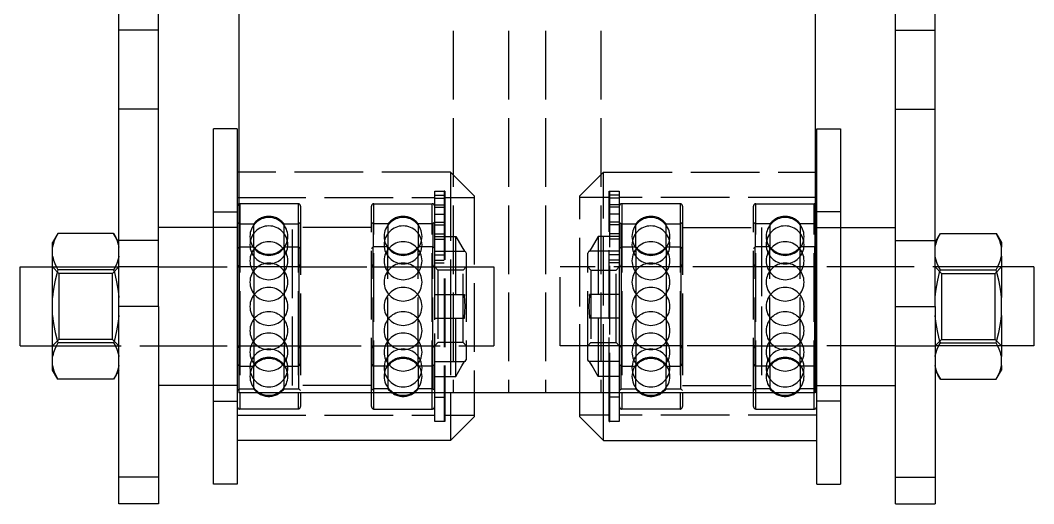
# Model space of a CAD drawing. Extents: x -8712 to 1826, y -2785 to 399.
# Drawn here: x -949.7 to -821.4, y -139.6 to -78.4 of the extents above; entities that cross this region are included whole.
import ezdxf

# ---------------------------------------------------------------- set-up
doc = ezdxf.new("R2010")
doc.units = 0
doc.linetypes.add('DASHED', pattern=[11.05, 8.7, -2.35])
doc.linetypes.add('DOT', pattern=[2.2, 1.1, -1.1])
doc.layers.get('0').update_dxf_attribs({"linetype": 'CONTINUOUS'})
doc.layers.add('INVISIBLE', color=6, linetype='DOT')

msp = doc.modelspace()

# ---------------------------------------------------------------- linework, layer by layer
for p, q in [((-922.061476, 174.445422), (-922.061476, -125.554578)), ((-849.061476, 174.445422), (-849.061476, -125.554578)), ((-937.257005, -114.606039), (-937.257005, -54.606039)), ((-932.257005, -114.606039), (-932.257005, -54.606039)), ((-838.865948, -114.606039), (-838.865948, -54.606039)), ((-833.865948, -114.606039), (-833.865948, -54.606039)), ((-925.257005, -104.606039), (-932.257005, -104.606039)), ((-845.865948, -104.606039), (-838.865948, -104.606039)), ((-937.257005, -139.606039), (-937.257005, -114.606039)), ((-932.257005, -114.606039), (-937.257005, -114.606039)), ((-932.257005, -114.606039), (-932.257005, -139.606039)), ((-838.865948, -139.606039), (-838.865948, -114.606039)), ((-838.865948, -114.606039), (-833.865948, -114.606039)), ((-833.865948, -114.606039), (-833.865948, -139.606039)), ((-925.257005, -124.606039), (-932.257005, -124.606039)), ((-849.061476, -125.554578), (-922.061476, -125.554578)), ((-845.865948, -124.606039), (-838.865948, -124.606039)), ((-895.257005, -131.606039), (-892.257005, -128.606039)), ((-875.865948, -131.606039), (-878.865948, -128.606039)), ((-932.257005, -139.606039), (-937.257005, -139.606039)), ((-838.865948, -139.606039), (-833.865948, -139.606039))]:
    msp.add_line(p, q)
at = {"color": 6}
for p, q in [((-922.257005, -92.106039), (-925.257005, -92.106039)), ((-925.257005, -114.606039), (-925.257005, -92.106039)), ((-922.257005, -92.106039), (-922.257005, -137.106039)), ((-848.865948, -92.106039), (-845.865948, -92.106039)), ((-848.865948, -114.606039), (-848.865948, -92.106039)), ((-845.865948, -92.106039), (-845.865948, -137.106039)), ((-922.061476, -97.606039), (-922.257005, -97.606039)), ((-849.061476, -97.606039), (-848.865948, -97.606039)), ((-925.257005, -137.106039), (-925.257005, -114.606039)), ((-848.865948, -137.106039), (-848.865948, -114.606039)), ((-895.257005, -125.554578), (-895.257005, -131.606039)), ((-892.257005, -125.554578), (-892.257005, -128.606039)), ((-878.865948, -128.606039), (-878.865948, -125.554578)), ((-875.865948, -131.606039), (-875.865948, -125.554578)), ((-895.257005, -131.606039), (-922.257005, -131.606039)), ((-875.865948, -131.606039), (-848.865948, -131.606039)), ((-922.257005, -137.106039), (-925.257005, -137.106039)), ((-848.865948, -137.106039), (-845.865948, -137.106039))]:
    msp.add_line(p, q, dxfattribs=at)
at = {"color": 1}
for p, q in [((-944.988655, -105.368423), (-945.657005, -106.526039)), ((-945.657005, -107.110738), (-945.657005, -106.526039)), ((-945.444431, -106.320179), (-945.579277, -106.745129)), ((-945.251021, -105.865141), (-945.444431, -106.320179)), ((-944.988655, -105.368423), (-945.251021, -105.865141)), ((-937.925355, -105.368434), (-944.988655, -105.368434)), ((-937.257005, -106.526039), (-937.925355, -105.368423)), ((-937.925355, -105.368423), (-937.662989, -105.865141)), ((-937.662989, -105.865141), (-937.469579, -106.320179)), ((-937.469579, -106.320179), (-937.334732, -106.745129)), ((-833.865948, -106.526039), (-833.197598, -105.368423)), ((-833.78822, -106.745129), (-833.653374, -106.320179)), ((-833.653374, -106.320179), (-833.459964, -105.865141)), ((-833.459964, -105.865141), (-833.197598, -105.368423)), ((-833.197598, -105.368434), (-826.134297, -105.368434)), ((-826.134297, -105.368423), (-825.465948, -106.526039)), ((-825.871932, -105.865141), (-826.134297, -105.368423)), ((-825.678522, -106.320179), (-825.871932, -105.865141)), ((-825.543675, -106.745129), (-825.678522, -106.320179)), ((-825.465948, -106.526039), (-825.465948, -107.110738)), ((-945.579277, -106.745129), (-945.657007, -107.110746)), ((-945.657005, -108.244924), (-945.657005, -107.110747)), ((-937.334732, -106.745129), (-937.257003, -107.110746)), ((-833.865949, -107.110746), (-833.78822, -106.745129)), ((-825.465946, -107.110746), (-825.543675, -106.745129)), ((-825.465948, -108.244924), (-825.465948, -107.110747)), ((-945.657007, -108.244927), (-945.640664, -108.338249)), ((-945.657005, -113.471843), (-945.657005, -108.244933)), ((-945.640664, -108.338249), (-945.540259, -108.749634)), ((-945.540259, -108.749634), (-945.386948, -109.183413)), ((-937.373751, -108.749634), (-937.527062, -109.183413)), ((-937.273346, -108.338249), (-937.373751, -108.749634)), ((-937.257003, -108.244927), (-937.273346, -108.338249)), ((-833.849607, -108.338247), (-833.865949, -108.244927)), ((-833.749201, -108.749635), (-833.849607, -108.338247)), ((-833.595891, -109.183413), (-833.749201, -108.749635)), ((-825.736004, -109.183413), (-825.582694, -108.749635)), ((-825.582694, -108.749635), (-825.482288, -108.338247)), ((-825.482288, -108.338247), (-825.465946, -108.244927)), ((-825.465948, -108.244933), (-825.465948, -113.471843)), ((-945.386948, -109.183413), (-945.171825, -109.650162)), ((-945.08449, -110.329684), (-945.322603, -111.292292)), ((-945.171825, -109.650162), (-944.988655, -109.986765)), ((-944.988655, -109.986765), (-945.08449, -110.329684)), ((-937.925355, -109.987237), (-944.988655, -109.987237)), ((-937.742185, -109.650162), (-937.925355, -109.986765)), ((-937.925355, -109.986765), (-937.82952, -110.329684)), ((-937.82952, -110.329684), (-937.591407, -111.292292)), ((-937.527062, -109.183413), (-937.742185, -109.650162)), ((-833.380768, -109.650162), (-833.595891, -109.183413)), ((-833.531546, -111.292297), (-833.293433, -110.329684)), ((-833.197598, -109.986765), (-833.380768, -109.650162)), ((-833.293433, -110.329684), (-833.197598, -109.986765)), ((-833.197598, -109.987237), (-826.134297, -109.987237)), ((-826.134297, -109.986765), (-825.951128, -109.650162)), ((-826.038463, -110.329684), (-826.134297, -109.986765)), ((-825.800349, -111.292297), (-826.038463, -110.329684)), ((-825.951128, -109.650162), (-825.736004, -109.183413)), ((-945.322603, -111.292292), (-945.495406, -112.179269)), ((-937.591407, -111.292292), (-937.418604, -112.179269)), ((-833.704348, -112.179265), (-833.531546, -111.292297)), ((-825.627547, -112.179265), (-825.800349, -111.292297)), ((-945.495406, -112.179269), (-945.612691, -113.014734)), ((-937.418604, -112.179269), (-937.301319, -113.014734)), ((-833.821634, -113.014734), (-833.704348, -112.179265)), ((-825.510262, -113.014734), (-825.627547, -112.179265)), ((-945.612691, -113.014734), (-945.657005, -113.471843)), ((-945.657005, -115.740235), (-945.657005, -113.471843)), ((-937.301319, -113.014734), (-937.257005, -113.471843)), ((-833.865948, -113.471843), (-833.821634, -113.014734)), ((-825.465948, -113.471843), (-825.510262, -113.014734)), ((-825.465948, -115.740235), (-825.465948, -113.471843)), ((-945.657005, -115.740235), (-945.612691, -116.197344)), ((-945.657005, -120.967144), (-945.657005, -115.740235)), ((-945.612691, -116.197344), (-945.495405, -117.032813)), ((-937.301319, -116.197344), (-937.418605, -117.032813)), ((-937.257005, -115.740235), (-937.301319, -116.197344)), ((-833.821634, -116.197344), (-833.865948, -115.740235)), ((-833.704349, -117.032808), (-833.821634, -116.197344)), ((-825.627547, -117.032808), (-825.510262, -116.197344)), ((-825.510262, -116.197344), (-825.465948, -115.740235)), ((-825.465948, -115.740235), (-825.465948, -120.967144)), ((-945.495405, -117.032813), (-945.322604, -117.919781)), ((-945.322604, -117.919781), (-945.08449, -118.882394)), ((-937.591406, -117.919781), (-937.82952, -118.882394)), ((-937.418605, -117.032813), (-937.591406, -117.919781)), ((-833.531545, -117.919786), (-833.704349, -117.032808)), ((-833.293433, -118.882394), (-833.531545, -117.919786)), ((-826.038463, -118.882394), (-825.80035, -117.919786)), ((-825.80035, -117.919786), (-825.627547, -117.032808)), ((-944.988655, -119.225313), (-945.171825, -119.561915)), ((-945.08449, -118.882394), (-944.988655, -119.225313)), ((-937.925355, -119.224841), (-944.988655, -119.224841)), ((-937.82952, -118.882394), (-937.925355, -119.225313)), ((-937.925355, -119.225313), (-937.742185, -119.561915)), ((-833.380768, -119.561915), (-833.197598, -119.225313)), ((-833.197598, -119.225313), (-833.293433, -118.882394)), ((-833.197598, -119.224841), (-826.134297, -119.224841)), ((-826.134297, -119.225313), (-826.038463, -118.882394)), ((-825.951128, -119.561915), (-826.134297, -119.225313)), ((-945.540259, -120.462443), (-945.640664, -120.873831)), ((-945.386948, -120.028664), (-945.540259, -120.462443)), ((-945.171825, -119.561915), (-945.386948, -120.028664)), ((-937.742185, -119.561915), (-937.527062, -120.028664)), ((-937.527062, -120.028664), (-937.373751, -120.462443)), ((-937.373751, -120.462443), (-937.273345, -120.873831)), ((-833.849607, -120.873829), (-833.749202, -120.462444)), ((-833.749202, -120.462444), (-833.595891, -120.028664)), ((-833.595891, -120.028664), (-833.380768, -119.561915)), ((-825.736004, -120.028664), (-825.951128, -119.561915)), ((-825.582694, -120.462444), (-825.736004, -120.028664)), ((-825.482289, -120.873829), (-825.582694, -120.462444)), ((-945.640664, -120.873831), (-945.657007, -120.96715)), ((-945.657005, -122.101331), (-945.657005, -120.967153)), ((-937.273345, -120.873831), (-937.257003, -120.96715)), ((-833.865949, -120.96715), (-833.849607, -120.873829)), ((-825.465946, -120.96715), (-825.482289, -120.873829)), ((-825.465948, -122.101331), (-825.465948, -120.967153)), ((-945.657007, -122.101332), (-945.579277, -122.466949)), ((-945.657005, -122.686039), (-945.657005, -122.10134)), ((-944.988655, -123.843655), (-945.657005, -122.686039)), ((-945.579277, -122.466949), (-945.444431, -122.891899)), ((-945.444431, -122.891899), (-945.251021, -123.346935)), ((-937.257005, -122.686039), (-937.925355, -123.843655)), ((-937.469579, -122.891899), (-937.662989, -123.346935)), ((-937.334732, -122.466949), (-937.469579, -122.891899)), ((-937.257003, -122.101332), (-937.334732, -122.466949)), ((-833.78822, -122.466949), (-833.865949, -122.101332)), ((-833.865948, -122.686039), (-833.197598, -123.843655)), ((-833.653374, -122.891899), (-833.78822, -122.466949)), ((-833.459964, -123.346936), (-833.653374, -122.891899)), ((-826.134297, -123.843655), (-825.465948, -122.686039)), ((-825.871932, -123.346936), (-825.678522, -122.891899)), ((-825.678522, -122.891899), (-825.543675, -122.466949)), ((-825.543675, -122.466949), (-825.465946, -122.101332)), ((-825.465948, -122.10134), (-825.465948, -122.686039)), ((-945.251021, -123.346935), (-944.988655, -123.843655)), ((-937.925355, -123.843643), (-944.988655, -123.843643)), ((-944.988655, -123.843655), (-944.988655, -123.843655)), ((-937.662989, -123.346935), (-937.925355, -123.843655)), ((-937.925355, -123.843655), (-937.925355, -123.843655)), ((-833.197598, -123.843655), (-833.459964, -123.346936)), ((-833.197598, -123.843643), (-826.134297, -123.843643)), ((-833.197598, -123.843655), (-833.197598, -123.843655)), ((-826.134297, -123.843655), (-825.871932, -123.346936)), ((-826.134297, -123.843655), (-826.134297, -123.843655))]:
    msp.add_line(p, q, dxfattribs=at)
at = {"color": 2}
for p, q in [((-949.747481, -109.606039), (-945.657005, -109.606039)), ((-949.747481, -119.606039), (-949.747481, -109.606039)), ((-821.375472, -109.606039), (-825.465948, -109.606039)), ((-821.375472, -109.606039), (-821.375472, -114.606039)), ((-821.375472, -114.606039), (-821.375472, -119.606039)), ((-949.747481, -119.606039), (-945.657005, -119.606039)), ((-821.375472, -119.606039), (-825.465948, -119.606039))]:
    msp.add_line(p, q, dxfattribs=at)
at = {"layer": 'INVISIBLE', "linetype": 'DASHED'}
for p, q in [((-894.911476, 174.445422), (-894.911476, -125.554578)), ((-887.911476, 174.445422), (-887.911476, -125.554578)), ((-883.211476, 174.445422), (-883.211476, -125.554578)), ((-876.211476, 174.445422), (-876.211476, -125.554578)), ((-932.257005, -79.606039), (-937.257005, -79.606039)), ((-838.865948, -79.606039), (-833.865948, -79.606039)), ((-932.257005, -89.606039), (-937.257005, -89.606039)), ((-838.865948, -89.606039), (-833.865948, -89.606039)), ((-895.257005, -97.606039), (-922.061476, -97.606039)), ((-895.257005, -97.606039), (-892.257005, -100.606039)), ((-895.257005, -97.606039), (-895.257005, -114.606039)), ((-875.865948, -97.606039), (-878.865948, -100.606039)), ((-875.865948, -97.606039), (-849.061476, -97.606039)), ((-875.865948, -125.554578), (-875.865948, -97.606039)), ((-897.257005, -100.006039), (-896.057005, -100.006039)), ((-897.257005, -100.076342), (-897.257005, -100.006039)), ((-897.257005, -100.077959), (-897.257005, -100.076342)), ((-897.257005, -100.286574), (-897.257005, -100.077959)), ((-896.057005, -100.006039), (-896.057005, -129.206039)), ((-895.957005, -100.006039), (-896.057005, -100.006039)), ((-895.957005, -100.006039), (-895.957005, -129.206039)), ((-875.165948, -127.25001), (-875.165948, -100.006039)), ((-875.165948, -100.006039), (-873.865948, -100.006039)), ((-875.065948, -129.206039), (-875.065948, -100.006039)), ((-873.865948, -100.006039), (-873.865948, -100.076342)), ((-873.865948, -100.076342), (-873.865948, -100.077959)), ((-873.865948, -100.077959), (-873.865948, -100.286574)), ((-922.257005, -100.806039), (-897.257005, -100.806039)), ((-897.257005, -100.293025), (-897.257005, -100.286574)), ((-897.257005, -100.63471), (-897.257005, -100.293025)), ((-897.257005, -100.503522), (-896.057005, -100.503522)), ((-897.257005, -100.649117), (-897.257005, -100.63471)), ((-897.257005, -101.117398), (-897.257005, -100.649117)), ((-897.257005, -100.904323), (-896.057005, -100.904323)), ((-897.257005, -101.142728), (-897.257005, -101.117398)), ((-897.257005, -101.729988), (-897.257005, -101.142728)), ((-895.957005, -100.806039), (-892.257005, -100.806039)), ((-892.257005, -100.606039), (-892.257005, -125.554578)), ((-878.865948, -114.606039), (-878.865948, -100.606039)), ((-875.165948, -100.806039), (-878.865948, -100.806039)), ((-873.865948, -100.503522), (-875.065948, -100.503522)), ((-873.865948, -100.904323), (-875.065948, -100.904323)), ((-873.865948, -100.286574), (-873.865948, -100.293025)), ((-873.865948, -100.293025), (-873.865948, -100.63471)), ((-873.865948, -100.63471), (-873.865948, -100.649117)), ((-873.865948, -100.649117), (-873.865948, -101.117398)), ((-848.865948, -100.806039), (-873.865948, -100.806039)), ((-873.865948, -101.117398), (-873.865948, -101.142728)), ((-873.865948, -101.142728), (-873.865948, -101.729988)), ((-925.257005, -102.606039), (-922.257005, -102.606039)), ((-914.557005, -101.606039), (-921.957005, -101.606039)), ((-921.957005, -101.606039), (-921.957005, -114.606039)), ((-914.557005, -101.606039), (-914.557005, -114.606039)), ((-914.257005, -101.906039), (-914.257005, -114.606039)), ((-905.257005, -127.306039), (-905.257005, -101.906039)), ((-904.957005, -101.606039), (-897.557005, -101.606039)), ((-904.957005, -127.606039), (-904.957005, -101.606039)), ((-897.557005, -127.606039), (-897.557005, -101.606039)), ((-897.257005, -101.768993), (-897.257005, -101.729988)), ((-897.257005, -101.759643), (-896.057005, -101.759643)), ((-897.257005, -102.466582), (-897.257005, -101.768993)), ((-897.257005, -102.049003), (-896.057005, -102.049003)), ((-897.257005, -102.521741), (-897.257005, -102.466582)), ((-897.257005, -103.393557), (-897.257005, -102.521741)), ((-873.865948, -101.759643), (-875.065948, -101.759643)), ((-873.865948, -102.049003), (-875.065948, -102.049003)), ((-873.865948, -101.729988), (-873.865948, -101.768993)), ((-873.865948, -101.768993), (-873.865948, -102.466582)), ((-873.865948, -102.466582), (-873.865948, -102.521741)), ((-873.865948, -102.521741), (-873.865948, -103.320086)), ((-866.165948, -101.606039), (-873.565948, -101.606039)), ((-873.565948, -101.606039), (-873.565948, -114.606039)), ((-866.165948, -101.606039), (-866.165948, -114.606039)), ((-865.865948, -101.906039), (-865.865948, -114.606039)), ((-856.865948, -127.306039), (-856.865948, -101.906039)), ((-856.565948, -101.606039), (-849.165948, -101.606039)), ((-856.565948, -127.606039), (-856.565948, -101.606039)), ((-849.165948, -127.606039), (-849.165948, -101.606039)), ((-845.865948, -102.606039), (-848.865948, -102.606039)), ((-922.257005, -103.941039), (-922.032005, -104.166039)), ((-914.482005, -104.166039), (-914.257005, -103.941039)), ((-905.032005, -104.166039), (-905.257005, -103.941039)), ((-897.257005, -103.941039), (-897.482005, -104.166039)), ((-897.257005, -102.904323), (-896.057005, -102.904323)), ((-897.257005, -104.28228), (-897.257005, -103.393557)), ((-897.257005, -103.923487), (-896.057005, -103.923487)), ((-873.865948, -102.904323), (-875.065948, -102.904323)), ((-873.865948, -103.923487), (-875.065948, -103.923487)), ((-873.865948, -103.320086), (-873.865948, -103.393557)), ((-873.865948, -103.393557), (-873.865948, -104.28228)), ((-873.865948, -103.941039), (-873.640948, -104.166039)), ((-866.090948, -104.166039), (-865.865948, -103.941039)), ((-856.640948, -104.166039), (-856.865948, -103.941039)), ((-848.865948, -103.941039), (-849.090948, -104.166039)), ((-922.257005, -104.606039), (-925.257005, -104.606039)), ((-922.032005, -107.046039), (-922.032005, -104.166039)), ((-922.032005, -104.166039), (-920.177005, -104.166039)), ((-920.177005, -107.046039), (-920.177005, -104.166039)), ((-916.337005, -107.046039), (-916.337005, -104.166039)), ((-916.337005, -104.166039), (-914.482005, -104.166039)), ((-915.257005, -124.606039), (-915.257005, -104.606039)), ((-905.257005, -104.606039), (-915.257005, -104.606039)), ((-914.482005, -107.046039), (-914.482005, -104.166039)), ((-905.032005, -104.166039), (-905.032005, -107.046039)), ((-903.177005, -104.166039), (-905.032005, -104.166039)), ((-903.177005, -104.166039), (-903.177005, -107.046039)), ((-899.337005, -104.166039), (-899.337005, -107.046039)), ((-897.482005, -104.166039), (-899.337005, -104.166039)), ((-897.482005, -104.166039), (-897.482005, -107.046039)), ((-897.257005, -104.28228), (-896.057005, -104.28228)), ((-897.257005, -104.375849), (-897.257005, -104.28228)), ((-897.257005, -105.343897), (-897.257005, -104.375849)), ((-873.865948, -104.28228), (-875.065948, -104.28228)), ((-873.865948, -104.28228), (-873.865948, -104.375849)), ((-873.865948, -104.375849), (-873.865948, -105.343897)), ((-873.640948, -107.046039), (-873.640948, -104.166039)), ((-873.640948, -104.166039), (-871.785948, -104.166039)), ((-871.785948, -107.046039), (-871.785948, -104.166039)), ((-867.945948, -107.046039), (-867.945948, -104.166039)), ((-867.945948, -104.166039), (-866.090948, -104.166039)), ((-866.090948, -107.046039), (-866.090948, -104.166039)), ((-865.865948, -104.606039), (-855.865948, -104.606039)), ((-856.640948, -104.166039), (-856.640948, -107.046039)), ((-854.785948, -104.166039), (-856.640948, -104.166039)), ((-855.865948, -104.606039), (-855.865948, -114.606039)), ((-854.785948, -104.166039), (-854.785948, -107.046039)), ((-849.090948, -104.166039), (-850.945948, -104.166039)), ((-850.945948, -104.166039), (-850.945948, -107.046039)), ((-849.090948, -104.166039), (-849.090948, -107.046039)), ((-848.865948, -104.606039), (-845.865948, -104.606039)), ((-932.257005, -106.256674), (-937.257005, -106.256674)), ((-897.257005, -105.45894), (-897.257005, -105.343897)), ((-897.257005, -105.413651), (-896.057005, -105.413651)), ((-897.257005, -106.494713), (-897.257005, -105.45894)), ((-897.257005, -105.731919), (-894.556043, -105.732025)), ((-897.257005, -105.731919), (-894.556043, -105.731919)), ((-897.257005, -106.085463), (-896.057005, -106.085463)), ((-897.257005, -106.632157), (-897.257005, -106.494713)), ((-894.556043, -113.105415), (-894.556043, -105.732025)), ((-894.556041, -105.732028), (-893.798094, -107.066546)), ((-876.566911, -105.732028), (-877.324854, -107.066538)), ((-873.865948, -105.731919), (-876.56691, -105.731919)), ((-873.865948, -105.731919), (-876.56691, -105.732025)), ((-876.56691, -105.732025), (-876.56691, -113.105415)), ((-873.865948, -105.413651), (-875.065948, -105.413651)), ((-873.865948, -106.085463), (-875.065948, -106.085463)), ((-873.865948, -105.343897), (-873.865948, -105.45894)), ((-873.865948, -105.45894), (-873.865948, -106.494713)), ((-873.865948, -106.494713), (-873.865948, -106.632157)), ((-838.865948, -106.256674), (-833.865948, -106.256674)), ((-922.257005, -107.271039), (-922.032005, -107.046039)), ((-922.032005, -107.046039), (-922.032005, -114.606039)), ((-922.032005, -107.046039), (-920.177005, -107.046039)), ((-920.177005, -107.046039), (-920.177005, -114.606039)), ((-916.337005, -107.046039), (-916.337005, -114.606039)), ((-916.337005, -107.046039), (-914.482005, -107.046039)), ((-914.482005, -107.046039), (-914.482005, -114.606039)), ((-914.482005, -107.046039), (-914.257005, -107.271039)), ((-905.032005, -107.046039), (-905.257005, -107.271039)), ((-905.032005, -122.166039), (-905.032005, -107.046039)), ((-903.177005, -107.046039), (-905.032005, -107.046039)), ((-903.177005, -122.166039), (-903.177005, -107.046039)), ((-899.337005, -122.166039), (-899.337005, -107.046039)), ((-897.482005, -107.046039), (-899.337005, -107.046039)), ((-897.482005, -122.166039), (-897.482005, -107.046039)), ((-897.257005, -107.271039), (-897.482005, -107.046039)), ((-897.257005, -107.723646), (-897.257005, -106.632157)), ((-897.257005, -107.606039), (-893.493105, -107.606039)), ((-897.257005, -107.883941), (-897.257005, -107.723646)), ((-893.798094, -107.066546), (-893.493096, -107.60603)), ((-893.493096, -107.60603), (-893.401342, -107.606039)), ((-893.401342, -107.606039), (-893.257005, -107.856039)), ((-877.72161, -107.606039), (-877.865948, -107.856039)), ((-877.72161, -107.606039), (-877.629848, -107.606053)), ((-877.324854, -107.066538), (-877.629848, -107.606053)), ((-873.865948, -107.606039), (-877.629848, -107.606039)), ((-873.865948, -106.632157), (-873.865948, -107.723646)), ((-873.865948, -107.271039), (-873.640948, -107.046039)), ((-873.865948, -107.723646), (-873.865948, -107.883941)), ((-873.640948, -107.046039), (-873.640948, -114.606039)), ((-873.640948, -107.046039), (-871.785948, -107.046039)), ((-871.785948, -107.046039), (-871.785948, -114.606039)), ((-867.945948, -107.046039), (-867.945948, -114.606039)), ((-867.945948, -107.046039), (-866.090948, -107.046039)), ((-866.090948, -107.046039), (-866.090948, -114.606039)), ((-866.090948, -107.046039), (-865.865948, -107.271039)), ((-856.640948, -107.046039), (-856.865948, -107.271039)), ((-856.640948, -122.166039), (-856.640948, -107.046039)), ((-854.785948, -107.046039), (-856.640948, -107.046039)), ((-854.785948, -122.166039), (-854.785948, -107.046039)), ((-849.090948, -107.046039), (-850.945948, -107.046039)), ((-850.945948, -122.166039), (-850.945948, -107.046039)), ((-849.090948, -122.166039), (-849.090948, -107.046039)), ((-848.865948, -107.271039), (-849.090948, -107.046039)), ((-897.257005, -109.018861), (-897.257005, -107.883941)), ((-897.257005, -108.085463), (-896.057005, -108.085463)), ((-897.257005, -108.757276), (-896.057005, -108.757276)), ((-897.257005, -109.201958), (-897.257005, -109.018861)), ((-897.257005, -109.104627), (-896.057005, -109.104627)), ((-893.257005, -107.856039), (-893.257005, -121.356039)), ((-877.865948, -121.356039), (-877.865948, -107.856039)), ((-873.865948, -108.085463), (-875.065948, -108.085463)), ((-873.865948, -108.757276), (-875.065948, -108.757276)), ((-873.865948, -109.104627), (-875.065948, -109.104627)), ((-873.865948, -107.883941), (-873.865948, -109.018861)), ((-873.865948, -109.018861), (-873.865948, -109.201958)), ((-945.657005, -109.606039), (-944.845205, -110.417839)), ((-945.657005, -109.606039), (-937.257005, -109.606039)), ((-937.257005, -109.606039), (-938.068805, -110.417839)), ((-932.257005, -109.606039), (-937.257005, -109.606039)), ((-932.257005, -109.606039), (-922.257005, -109.606039)), ((-922.257005, -109.606039), (-921.957005, -109.606039)), ((-914.557005, -109.606039), (-921.957005, -109.606039)), ((-914.557005, -109.606039), (-905.257005, -109.606039)), ((-905.257005, -109.606039), (-897.259005, -109.606039)), ((-897.257005, -110.367882), (-897.257005, -109.201958)), ((-896.851105, -110.011939), (-897.257005, -109.606039)), ((-897.257005, -109.606039), (-893.257005, -109.606039)), ((-897.257005, -110.573222), (-897.257005, -110.367882)), ((-893.662905, -110.011939), (-896.851105, -110.011939)), ((-896.851105, -110.011939), (-896.851105, -119.200139)), ((-893.662905, -110.011939), (-893.257005, -109.606039)), ((-893.662905, -119.200139), (-893.662905, -110.011939)), ((-893.257005, -109.606039), (-889.747481, -109.606039)), ((-889.747481, -109.606039), (-889.747481, -114.606039)), ((-881.375472, -119.606039), (-881.375472, -109.606039)), ((-865.865948, -109.606039), (-881.375472, -109.606039)), ((-877.460048, -110.011939), (-877.865948, -109.606039)), ((-877.460048, -110.011939), (-874.271848, -110.011939)), ((-877.460048, -110.011939), (-877.460048, -119.200139)), ((-874.271848, -110.011939), (-873.865948, -109.606039)), ((-874.271848, -119.200139), (-874.271848, -110.011939)), ((-873.865948, -109.201958), (-873.865948, -110.367882)), ((-873.865948, -110.367882), (-873.865948, -110.573222)), ((-855.865948, -109.606039), (-865.865948, -109.606039)), ((-848.865948, -109.606039), (-855.865948, -109.606039)), ((-838.865948, -109.606039), (-848.865948, -109.606039)), ((-825.465948, -109.606039), (-838.865948, -109.606039)), ((-833.865948, -109.606039), (-833.054148, -110.417839)), ((-825.465948, -109.606039), (-826.277748, -110.417839)), ((-938.068805, -110.417839), (-944.845205, -110.417839)), ((-944.845205, -110.417839), (-944.845205, -114.606039)), ((-938.068805, -118.794239), (-938.068805, -110.417839)), ((-897.257005, -111.75772), (-897.257005, -110.573222)), ((-873.865948, -110.573222), (-873.865948, -111.75772)), ((-833.054148, -110.417839), (-826.277748, -110.417839)), ((-833.054148, -110.417839), (-833.054148, -114.606039)), ((-826.277748, -118.794239), (-826.277748, -110.417839)), ((-897.257005, -111.984221), (-897.257005, -111.75772)), ((-897.257005, -113.174989), (-897.257005, -111.984221)), ((-873.865948, -111.75772), (-873.865948, -111.984221)), ((-873.865948, -111.984221), (-873.865948, -113.174989)), ((-897.257005, -113.106039), (-894.556043, -113.105415)), ((-897.257005, -113.106039), (-894.556043, -113.106039)), ((-897.257005, -113.421053), (-897.257005, -113.174989)), ((-897.257005, -114.606039), (-897.257005, -113.421053)), ((-894.556043, -113.106039), (-893.493105, -113.106039)), ((-894.556041, -113.105415), (-893.493105, -113.105847)), ((-893.480525, -113.213611), (-893.493105, -113.105847)), ((-893.493096, -113.106026), (-893.480521, -113.213648)), ((-893.420903, -113.916517), (-893.480525, -113.213611)), ((-893.401342, -114.606039), (-893.420903, -113.916517)), ((-877.702051, -113.916531), (-877.72161, -114.606039)), ((-877.642432, -113.213648), (-877.702051, -113.916531)), ((-877.629857, -113.106026), (-877.642432, -113.213648)), ((-877.642427, -113.213611), (-877.629848, -113.105847)), ((-876.566911, -113.105415), (-877.629857, -113.106026)), ((-877.324854, -113.106368), (-877.629848, -113.105847)), ((-876.56691, -113.106039), (-877.324858, -113.106039)), ((-873.865948, -113.106039), (-876.56691, -113.105415)), ((-873.865948, -113.106039), (-876.56691, -113.106039)), ((-873.865948, -113.174989), (-873.865948, -113.421053)), ((-873.865948, -113.421053), (-873.865948, -114.606039)), ((-944.845205, -114.606039), (-944.845205, -118.794239)), ((-922.032005, -114.606039), (-922.032005, -122.166039)), ((-921.957005, -114.606039), (-921.957005, -127.606039)), ((-920.177005, -114.606039), (-920.177005, -122.166039)), ((-916.337005, -114.606039), (-916.337005, -122.166039)), ((-914.557005, -114.606039), (-914.557005, -127.606039)), ((-914.482005, -114.606039), (-914.482005, -122.166039)), ((-914.257005, -114.606039), (-914.257005, -127.306039)), ((-897.257005, -114.869561), (-897.257005, -114.606039)), ((-897.257005, -116.037089), (-897.257005, -114.869561)), ((-895.257005, -114.606039), (-895.257005, -125.554578)), ((-893.480521, -115.998429), (-893.420902, -115.295547)), ((-893.420902, -115.295547), (-893.401342, -114.606039)), ((-889.747481, -114.606039), (-889.747481, -119.606039)), ((-878.865948, -125.554578), (-878.865948, -114.606039)), ((-877.72161, -114.606039), (-877.70205, -115.295561)), ((-877.70205, -115.295561), (-877.642427, -115.998467)), ((-873.865948, -114.606039), (-873.865948, -114.869561)), ((-873.865948, -114.869561), (-873.865948, -116.037089)), ((-873.640948, -114.606039), (-873.640948, -122.166039)), ((-873.565948, -114.606039), (-873.565948, -127.606039)), ((-871.785948, -114.606039), (-871.785948, -122.166039)), ((-867.945948, -114.606039), (-867.945948, -122.166039)), ((-866.165948, -114.606039), (-866.165948, -127.606039)), ((-866.090948, -114.606039), (-866.090948, -122.166039)), ((-865.865948, -114.606039), (-865.865948, -127.306039)), ((-855.865948, -114.606039), (-855.865948, -124.606039)), ((-833.054148, -114.606039), (-833.054148, -118.794239)), ((-897.257005, -116.315472), (-897.257005, -116.037089)), ((-897.257005, -116.106039), (-894.556043, -116.106039)), ((-897.257005, -126.745495), (-897.257005, -116.315472)), ((-894.556043, -116.106039), (-893.493105, -116.106039)), ((-894.556043, -123.480053), (-894.556043, -116.106663)), ((-894.556041, -116.106662), (-893.493096, -116.106051)), ((-893.493096, -116.106051), (-893.480521, -115.998429)), ((-877.642427, -115.998467), (-877.629848, -116.10623)), ((-876.56691, -116.106039), (-877.629848, -116.106039)), ((-876.566911, -116.106662), (-877.629848, -116.10623)), ((-873.865948, -116.106039), (-876.56691, -116.106663)), ((-876.56691, -116.106663), (-876.56691, -123.480053)), ((-873.865948, -116.037089), (-873.865948, -116.315472)), ((-873.865948, -116.315472), (-873.865948, -117.454357)), ((-873.865948, -117.454357), (-873.865948, -117.744541)), ((-873.865948, -117.744541), (-873.865948, -118.844195)), ((-945.657005, -119.606039), (-944.845205, -118.794239)), ((-938.068805, -118.794239), (-944.845205, -118.794239)), ((-937.257005, -119.606039), (-938.068805, -118.794239)), ((-896.851105, -119.200139), (-897.257005, -119.606039)), ((-893.662905, -119.200139), (-896.851105, -119.200139)), ((-893.662905, -119.200139), (-893.257005, -119.606039)), ((-877.460048, -119.200139), (-877.865948, -119.606039)), ((-877.460048, -119.200139), (-874.271848, -119.200139)), ((-874.271848, -119.200139), (-873.865948, -119.606039)), ((-873.865948, -118.844195), (-873.865948, -119.142685)), ((-873.865948, -119.142685), (-873.865948, -120.193217)), ((-833.865948, -119.606039), (-833.054148, -118.794239)), ((-833.054148, -118.794239), (-826.277748, -118.794239)), ((-825.465948, -119.606039), (-826.277748, -118.794239)), ((-945.657005, -119.606039), (-932.257005, -119.606039)), ((-932.257005, -119.606039), (-922.257005, -119.606039)), ((-922.257005, -119.606039), (-915.257005, -119.606039)), ((-915.257005, -119.606039), (-905.257005, -119.606039)), ((-905.257005, -119.606039), (-889.747481, -119.606039)), ((-877.865948, -119.606039), (-881.375472, -119.606039)), ((-873.865948, -119.606039), (-877.865948, -119.606039)), ((-873.865948, -120.193217), (-873.865948, -120.49613)), ((-873.865948, -120.49613), (-873.865948, -121.488431)), ((-865.865948, -119.606039), (-873.863948, -119.606039)), ((-856.565948, -119.606039), (-865.865948, -119.606039)), ((-856.565948, -119.606039), (-849.165948, -119.606039)), ((-848.865948, -119.606039), (-849.165948, -119.606039)), ((-838.865948, -119.606039), (-848.865948, -119.606039)), ((-838.865948, -119.606039), (-833.865948, -119.606039)), ((-825.465948, -119.606039), (-833.865948, -119.606039)), ((-922.257005, -121.941039), (-922.032005, -122.166039)), ((-914.482005, -122.166039), (-914.257005, -121.941039)), ((-905.032005, -122.166039), (-905.257005, -121.941039)), ((-897.257005, -121.941039), (-897.482005, -122.166039)), ((-897.257005, -121.606039), (-893.493105, -121.606039)), ((-893.798099, -122.14554), (-893.493105, -121.606025)), ((-893.401342, -121.606039), (-893.493105, -121.606025)), ((-893.401342, -121.606039), (-893.257005, -121.356039)), ((-877.72161, -121.606039), (-877.865948, -121.356039)), ((-877.629857, -121.606048), (-877.72161, -121.606039)), ((-877.324858, -122.145531), (-877.629857, -121.606048)), ((-873.865948, -121.606039), (-877.629848, -121.606039)), ((-873.865948, -121.488431), (-873.865948, -121.791539)), ((-873.865948, -121.791539), (-873.865948, -122.717364)), ((-873.865948, -121.941039), (-873.640948, -122.166039)), ((-866.090948, -122.166039), (-865.865948, -121.941039)), ((-856.640948, -122.166039), (-856.865948, -121.941039)), ((-848.865948, -121.941039), (-849.090948, -122.166039)), ((-922.032005, -125.046039), (-922.032005, -122.166039)), ((-922.032005, -122.166039), (-920.177005, -122.166039)), ((-920.177005, -125.046039), (-920.177005, -122.166039)), ((-916.337005, -125.046039), (-916.337005, -122.166039)), ((-916.337005, -122.166039), (-914.482005, -122.166039)), ((-914.482005, -125.046039), (-914.482005, -122.166039)), ((-905.032005, -122.166039), (-905.032005, -125.046039)), ((-903.177005, -122.166039), (-905.032005, -122.166039)), ((-903.177005, -122.166039), (-903.177005, -125.046039)), ((-899.337005, -122.166039), (-899.337005, -125.046039)), ((-897.482005, -122.166039), (-899.337005, -122.166039)), ((-897.482005, -122.166039), (-897.482005, -125.046039)), ((-894.556041, -123.48005), (-893.798099, -122.14554)), ((-876.566911, -123.48005), (-877.324858, -122.145531)), ((-873.865948, -122.717364), (-873.865948, -123.01615)), ((-873.865948, -123.01615), (-873.865948, -123.868181)), ((-873.640948, -125.046039), (-873.640948, -122.166039)), ((-873.640948, -122.166039), (-871.785948, -122.166039)), ((-871.785948, -125.046039), (-871.785948, -122.166039)), ((-867.945948, -125.046039), (-867.945948, -122.166039)), ((-867.945948, -122.166039), (-866.090948, -122.166039)), ((-866.090948, -125.046039), (-866.090948, -122.166039)), ((-856.640948, -122.166039), (-856.640948, -125.046039)), ((-854.785948, -122.166039), (-856.640948, -122.166039)), ((-854.785948, -122.166039), (-854.785948, -125.046039)), ((-850.945948, -122.166039), (-850.945948, -125.046039)), ((-849.090948, -122.166039), (-850.945948, -122.166039)), ((-849.090948, -122.166039), (-849.090948, -125.046039)), ((-897.257005, -123.480158), (-894.556043, -123.480158)), ((-873.865948, -123.480158), (-876.56691, -123.480053)), ((-873.865948, -123.868181), (-873.865948, -124.157895)), ((-873.865948, -124.157895), (-873.865948, -124.929798)), ((-922.257005, -124.606039), (-925.257005, -124.606039)), ((-922.257005, -125.271039), (-922.032005, -125.046039)), ((-922.032005, -125.046039), (-920.177005, -125.046039)), ((-916.337005, -125.046039), (-914.482005, -125.046039)), ((-905.257005, -124.606039), (-915.257005, -124.606039)), ((-914.482005, -125.046039), (-914.257005, -125.271039)), ((-905.032005, -125.046039), (-905.257005, -125.271039)), ((-903.177005, -125.046039), (-905.032005, -125.046039)), ((-897.482005, -125.046039), (-899.337005, -125.046039)), ((-897.257005, -125.271039), (-897.482005, -125.046039)), ((-873.865948, -124.929798), (-873.865948, -125.205526)), ((-873.865948, -125.271039), (-873.640948, -125.046039)), ((-873.865948, -125.205526), (-873.865948, -125.891991)), ((-873.640948, -125.046039), (-871.785948, -125.046039)), ((-867.945948, -125.046039), (-866.090948, -125.046039)), ((-866.090948, -125.046039), (-865.865948, -125.271039)), ((-865.865948, -124.606039), (-855.865948, -124.606039)), ((-856.640948, -125.046039), (-856.865948, -125.271039)), ((-854.785948, -125.046039), (-856.640948, -125.046039)), ((-849.090948, -125.046039), (-850.945948, -125.046039)), ((-848.865948, -125.271039), (-849.090948, -125.046039)), ((-848.865948, -124.606039), (-845.865948, -124.606039)), ((-925.257005, -126.606039), (-922.257005, -126.606039)), ((-897.257005, -126.113218), (-896.057005, -126.113218)), ((-897.257005, -126.978183), (-897.257005, -126.745495)), ((-897.257005, -127.482089), (-897.257005, -126.978183)), ((-873.865948, -126.113218), (-875.065948, -126.113218)), ((-873.865948, -125.891991), (-873.865948, -126.14872)), ((-873.865948, -126.14872), (-873.865948, -126.745495)), ((-873.865948, -126.745495), (-873.865948, -127.443107)), ((-845.865948, -126.606039), (-848.865948, -126.606039)), ((-914.557005, -127.606039), (-921.957005, -127.606039)), ((-904.957005, -127.606039), (-897.557005, -127.606039)), ((-897.257005, -128.069367), (-897.257005, -127.482089)), ((-897.257005, -128.09468), (-897.257005, -128.069367)), ((-897.257005, -128.562973), (-897.257005, -128.09468)), ((-875.165948, -129.206039), (-875.165948, -127.25001)), ((-873.865948, -127.443107), (-873.865948, -128.069367)), ((-873.865948, -128.069367), (-873.865948, -128.09468)), ((-873.865948, -128.09468), (-873.865948, -128.562973)), ((-866.165948, -127.606039), (-873.565948, -127.606039)), ((-856.565948, -127.606039), (-849.165948, -127.606039)), ((-922.257005, -128.406039), (-897.257005, -128.406039)), ((-897.257005, -128.577368), (-897.257005, -128.562973)), ((-897.257005, -128.919061), (-897.257005, -128.577368)), ((-897.257005, -128.925504), (-897.257005, -128.919061)), ((-897.257005, -129.135736), (-897.257005, -128.925504)), ((-897.257005, -129.206039), (-897.257005, -129.134123)), ((-895.957005, -129.206039), (-897.257005, -129.206039)), ((-895.957005, -128.406039), (-892.257005, -128.406039)), ((-875.165948, -128.406039), (-878.865948, -128.406039)), ((-875.165948, -129.206039), (-875.065948, -129.206039)), ((-873.865948, -129.206039), (-875.065948, -129.206039)), ((-848.865948, -128.406039), (-873.865948, -128.406039)), ((-873.865948, -128.562973), (-873.865948, -128.577368)), ((-873.865948, -128.577368), (-873.865948, -128.919061)), ((-873.865948, -128.919061), (-873.865948, -128.925504)), ((-873.865948, -128.925504), (-873.865948, -129.135736)), ((-873.865948, -129.134123), (-873.865948, -129.206039)), ((-932.257005, -136.256674), (-937.257005, -136.256674)), ((-838.865948, -136.256674), (-833.865948, -136.256674))]:
    msp.add_line(p, q, dxfattribs=at)
for centre, radius, start, end in [((-921.957005, -101.906039), 0.3, 90, 180), ((-914.557005, -101.906039), 0.3, 0, 90), ((-904.957005, -101.906039), 0.3, 90, 180), ((-897.557005, -101.906039), 0.3, 0, 90), ((-873.565948, -101.906039), 0.3, 90, 180), ((-866.165948, -101.906039), 0.3, 0, 90), ((-856.565948, -101.906039), 0.3, 90, 180), ((-849.165948, -101.906039), 0.3, 0, 90), ((-918.257005, -105.742769), 2.4, 90, 180), ((-918.257005, -105.606039), 2.4, 36.869898, 143.130102), ((-918.257005, -105.742769), 2.4, 0, 90), ((-901.257005, -105.742769), 2.4, 90, 180), ((-901.257005, -105.606039), 2.4, 36.869898, 143.130102), ((-901.257005, -105.742769), 2.4, 0, 90), ((-869.865948, -105.742769), 2.4, 90, 180), ((-869.865948, -105.606039), 2.4, 36.869898, 143.130102), ((-869.865948, -105.742769), 2.4, 0, 90), ((-852.865948, -105.742769), 2.4, 90, 180), ((-852.865948, -105.606039), 2.4, 36.869898, 143.130102), ((-852.865948, -105.742769), 2.4, 0, 90), ((-918.257005, -106.81181), 2.4, 90, 180), ((-918.257005, -106.81181), 2.4, 0, 90), ((-901.257005, -106.81181), 2.4, 90, 180), ((-901.257005, -106.81181), 2.4, 0, 90), ((-869.865948, -106.81181), 2.4, 90, 180), ((-869.865948, -106.81181), 2.4, 0, 90), ((-852.865948, -106.81181), 2.4, 90, 180), ((-852.865948, -106.81181), 2.4, 0, 90), ((-918.257005, -105.742769), 2.4, 180, 270), ((-918.257005, -108.82095), 2.4, 90, 180), ((-918.257005, -105.742769), 2.4, 270, 0), ((-918.257005, -108.82095), 2.4, 0, 90), ((-901.257005, -105.742769), 2.4, 180, 270), ((-901.257005, -108.82095), 2.4, 90, 180), ((-901.257005, -105.742769), 2.4, 270, 0), ((-901.257005, -108.82095), 2.4, 0, 90), ((-869.865948, -105.742769), 2.4, 180, 270), ((-869.865948, -108.82095), 2.4, 90, 180), ((-869.865948, -105.742769), 2.4, 270, 0), ((-869.865948, -108.82095), 2.4, 0, 90), ((-852.865948, -105.742769), 2.4, 180, 270), ((-852.865948, -108.82095), 2.4, 90, 180), ((-852.865948, -105.742769), 2.4, 270, 0), ((-852.865948, -108.82095), 2.4, 0, 90), ((-918.257005, -106.81181), 2.4, 180, 270), ((-918.257005, -105.606039), 2.4, 216.869898, 323.130102), ((-918.257005, -106.81181), 2.4, 270, 0), ((-901.257005, -106.81181), 2.4, 180, 270), ((-901.257005, -105.606039), 2.4, 216.869898, 323.130102), ((-901.257005, -106.81181), 2.4, 270, 0), ((-869.865948, -106.81181), 2.4, 180, 270), ((-869.865948, -105.606039), 2.4, 216.869898, 323.130102), ((-869.865948, -106.81181), 2.4, 270, 0), ((-852.865948, -106.81181), 2.4, 180, 270), ((-852.865948, -105.606039), 2.4, 216.869898, 323.130102), ((-852.865948, -106.81181), 2.4, 270, 0), ((-918.257005, -108.82095), 2.4, 180, 270), ((-918.257005, -108.82095), 2.4, 270, 0), ((-901.257005, -108.82095), 2.4, 180, 270), ((-901.257005, -108.82095), 2.4, 270, 0), ((-869.865948, -108.82095), 2.4, 180, 270), ((-869.865948, -108.82095), 2.4, 270, 0), ((-852.865948, -108.82095), 2.4, 180, 270), ((-852.865948, -108.82095), 2.4, 270, 0), ((-921.957005, -109.306039), 0.3, 180, 270), ((-918.257005, -111.527857), 2.4, 90, 180), ((-918.257005, -111.527857), 2.4, 0, 90), ((-914.557005, -109.306039), 0.3, 270, 0), ((-904.957005, -109.306039), 0.3, 180, 270), ((-901.257005, -111.527857), 2.4, 90, 180), ((-901.257005, -111.527857), 2.4, 0, 90), ((-897.557005, -109.306039), 0.3, 270, 0), ((-873.565948, -109.306039), 0.3, 180, 270), ((-869.865948, -111.527857), 2.4, 90, 180), ((-869.865948, -111.527857), 2.4, 0, 90), ((-866.165948, -109.306039), 0.3, 270, 0), ((-856.565948, -109.306039), 0.3, 180, 270), ((-852.865948, -111.527857), 2.4, 90, 180), ((-852.865948, -111.527857), 2.4, 0, 90), ((-849.165948, -109.306039), 0.3, 270, 0), ((-918.257005, -111.527857), 2.4, 180, 270), ((-918.257005, -111.527857), 2.4, 270, 0), ((-901.257005, -111.527857), 2.4, 180, 270), ((-901.257005, -111.527857), 2.4, 270, 0), ((-869.865948, -111.527857), 2.4, 180, 270), ((-869.865948, -111.527857), 2.4, 270, 0), ((-852.865948, -111.527857), 2.4, 180, 270), ((-852.865948, -111.527857), 2.4, 270, 0), ((-918.257005, -114.606039), 2.4, 90, 180), ((-918.257005, -114.606039), 2.4, 0, 90), ((-901.257005, -114.606039), 2.4, 90, 180), ((-901.257005, -114.606039), 2.4, 0, 90), ((-869.865948, -114.606039), 2.4, 90, 180), ((-869.865948, -114.606039), 2.4, 0, 90), ((-852.865948, -114.606039), 2.4, 90, 180), ((-852.865948, -114.606039), 2.4, 0, 90), ((-918.257005, -114.606039), 2.4, 180, 270), ((-918.257005, -117.68422), 2.4, 90, 180), ((-918.257005, -114.606039), 2.4, 270, 0), ((-918.257005, -117.68422), 2.4, 0, 90), ((-901.257005, -114.606039), 2.4, 180, 270), ((-901.257005, -117.68422), 2.4, 90, 180), ((-901.257005, -114.606039), 2.4, 270, 0), ((-901.257005, -117.68422), 2.4, 0, 90), ((-869.865948, -114.606039), 2.4, 180, 270), ((-869.865948, -117.68422), 2.4, 90, 180), ((-869.865948, -114.606039), 2.4, 270, 0), ((-869.865948, -117.68422), 2.4, 0, 90), ((-852.865948, -114.606039), 2.4, 180, 270), ((-852.865948, -117.68422), 2.4, 90, 180), ((-852.865948, -114.606039), 2.4, 270, 0), ((-852.865948, -117.68422), 2.4, 0, 90), ((-918.257005, -117.68422), 2.4, 180, 270), ((-918.257005, -120.391127), 2.4, 90, 180), ((-918.257005, -117.68422), 2.4, 270, 0), ((-918.257005, -120.391127), 2.4, 0, 90), ((-901.257005, -117.68422), 2.4, 180, 270), ((-901.257005, -120.391127), 2.4, 90, 180), ((-901.257005, -117.68422), 2.4, 270, 0), ((-901.257005, -120.391127), 2.4, 0, 90), ((-869.865948, -117.68422), 2.4, 180, 270), ((-869.865948, -120.391127), 2.4, 90, 180), ((-869.865948, -117.68422), 2.4, 270, 0), ((-869.865948, -120.391127), 2.4, 0, 90), ((-852.865948, -117.68422), 2.4, 180, 270), ((-852.865948, -120.391127), 2.4, 90, 180), ((-852.865948, -117.68422), 2.4, 270, 0), ((-852.865948, -120.391127), 2.4, 0, 90), ((-921.957005, -119.906039), 0.3, 90, 180), ((-918.257005, -122.400267), 2.4, 90, 180), ((-918.257005, -120.391127), 2.4, 180, 270), ((-918.257005, -122.400267), 2.4, 0, 90), ((-918.257005, -120.391127), 2.4, 270, 0), ((-914.557005, -119.906039), 0.3, 0, 90), ((-904.957005, -119.906039), 0.3, 90, 180), ((-901.257005, -122.400267), 2.4, 90, 180), ((-901.257005, -120.391127), 2.4, 180, 270), ((-901.257005, -122.400267), 2.4, 0, 90), ((-901.257005, -120.391127), 2.4, 270, 0), ((-897.557005, -119.906039), 0.3, 0, 90), ((-873.565948, -119.906039), 0.3, 90, 180), ((-869.865948, -122.400267), 2.4, 90, 180), ((-869.865948, -120.391127), 2.4, 180, 270), ((-869.865948, -122.400267), 2.4, 0, 90), ((-869.865948, -120.391127), 2.4, 270, 0), ((-866.165948, -119.906039), 0.3, 0, 90), ((-856.565948, -119.906039), 0.3, 90, 180), ((-852.865948, -122.400267), 2.4, 90, 180), ((-852.865948, -120.391127), 2.4, 180, 270), ((-852.865948, -122.400267), 2.4, 0, 90), ((-852.865948, -120.391127), 2.4, 270, 0), ((-849.165948, -119.906039), 0.3, 0, 90), ((-918.257005, -123.469309), 2.4, 90, 180), ((-918.257005, -123.606039), 2.4, 36.869898, 143.130102), ((-918.257005, -123.469309), 2.4, 0, 90), ((-901.257005, -123.469309), 2.4, 90, 180), ((-901.257005, -123.606039), 2.4, 36.869898, 143.130102), ((-901.257005, -123.469309), 2.4, 0, 90), ((-869.865948, -123.469309), 2.4, 90, 180), ((-869.865948, -123.606039), 2.4, 36.869898, 143.130102), ((-869.865948, -123.469309), 2.4, 0, 90), ((-852.865948, -123.469309), 2.4, 90, 180), ((-852.865948, -123.606039), 2.4, 36.869898, 143.130102), ((-852.865948, -123.469309), 2.4, 0, 90), ((-918.257005, -122.400267), 2.4, 180, 270), ((-918.257005, -122.400267), 2.4, 270, 0), ((-901.257005, -122.400267), 2.4, 180, 270), ((-901.257005, -122.400267), 2.4, 270, 0), ((-869.865948, -122.400267), 2.4, 180, 270), ((-869.865948, -122.400267), 2.4, 270, 0), ((-852.865948, -122.400267), 2.4, 180, 270), ((-852.865948, -122.400267), 2.4, 270, 0), ((-918.257005, -123.469309), 2.4, 180, 270), ((-918.257005, -123.469309), 2.4, 270, 0), ((-901.257005, -123.469309), 2.4, 180, 270), ((-901.257005, -123.469309), 2.4, 270, 0), ((-869.865948, -123.469309), 2.4, 180, 270), ((-869.865948, -123.469309), 2.4, 270, 0), ((-852.865948, -123.469309), 2.4, 180, 270), ((-852.865948, -123.469309), 2.4, 270, 0), ((-918.257005, -123.606039), 2.4, 216.869898, 323.130102), ((-901.257005, -123.606039), 2.4, 216.869898, 323.130102), ((-869.865948, -123.606039), 2.4, 216.869898, 323.130102), ((-852.865948, -123.606039), 2.4, 216.869898, 323.130102), ((-921.957005, -127.306039), 0.3, 180, 270), ((-914.557005, -127.306039), 0.3, 270, 0), ((-904.957005, -127.306039), 0.3, 180, 270), ((-897.557005, -127.306039), 0.3, 270, 0), ((-873.565948, -127.306039), 0.3, 180, 270), ((-866.165948, -127.306039), 0.3, 270, 0), ((-856.565948, -127.306039), 0.3, 180, 270), ((-849.165948, -127.306039), 0.3, 270, 0)]:
    msp.add_arc(centre, radius, start, end, dxfattribs=at)

doc.saveas('drawing.dxf')
